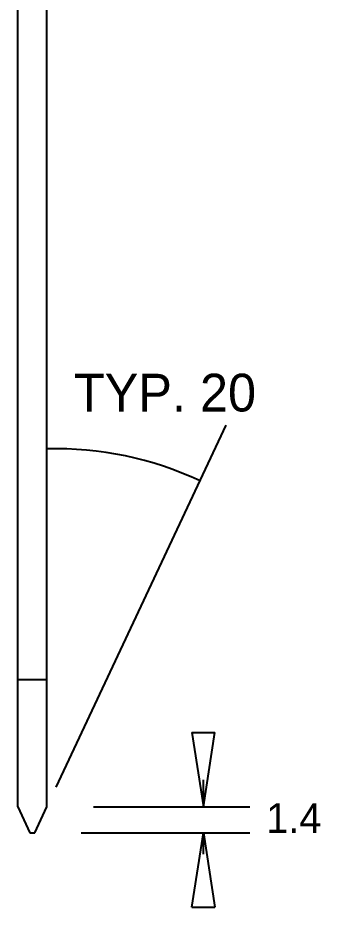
# Model space of a CAD drawing. Extents: x 28 to 300, y 18 to 330.
# Drawn here: x 274.49 to 290.79, y 80.4 to 128.26 of the extents above; entities that cross this region are included whole.
import ezdxf

# ---------------------------------------------------------------- set-up
doc = ezdxf.new("R2010")
doc.units = 0
doc.layers.add('DRILLDRAWING', color=1, linetype='CONTINUOUS')

msp = doc.modelspace()

# ---------------------------------------------------------------- linework, layer by layer
at = {"layer": 'DRILLDRAWING'}
for p, q in [((274.486, 85.8), (274.486, 195.55)), ((276.061, 85.8), (276.061, 195.55)), ((276.561, 86.863), (285.725, 106.337)), ((274.486, 92.652), (276.061, 92.652)), ((283.863, 89.8), (285.113, 89.8)), ((283.863, 89.8), (284.488, 85.8)), ((283.863, 89.8), (285.113, 89.8)), ((283.863, 89.8), (284.488, 85.8)), ((284.488, 85.8), (285.113, 89.8)), ((284.488, 85.8), (285.113, 89.8)), ((284.488, 85.8), (284.488, 87.254)), ((284.488, 85.8), (284.488, 87.254)), ((274.486, 85.8), (275.145, 84.4)), ((275.402, 84.4), (276.061, 85.8)), ((278.561, 85.8), (286.988, 85.8)), ((278.561, 85.8), (286.988, 85.8)), ((275.145, 84.4), (275.402, 84.4)), ((277.901, 84.397), (286.988, 84.397)), ((277.901, 84.397), (286.988, 84.397)), ((283.863, 80.397), (284.488, 84.397)), ((283.863, 80.397), (284.488, 84.397)), ((284.488, 83.254), (284.488, 84.397)), ((284.488, 84.397), (285.113, 80.397)), ((284.488, 83.254), (284.488, 84.397)), ((284.488, 84.397), (285.113, 80.397)), ((283.863, 80.397), (285.113, 80.397)), ((283.863, 80.397), (285.113, 80.397))]:
    msp.add_line(p, q, dxfattribs=at)
msp.add_arc((276.561, 86.863), 18.207, 64.7989, 91.5737, dxfattribs=at)

# ---------------------------------------------------------------- texts
for s, height, p in [('TYP. 20', 2.032, (277.51, 107.074)), ('1.4', 1.6002, (287.873, 84.395))]:
    msp.add_text(s, height=height, dxfattribs=at).set_placement(p)

doc.saveas('drawing.dxf')
